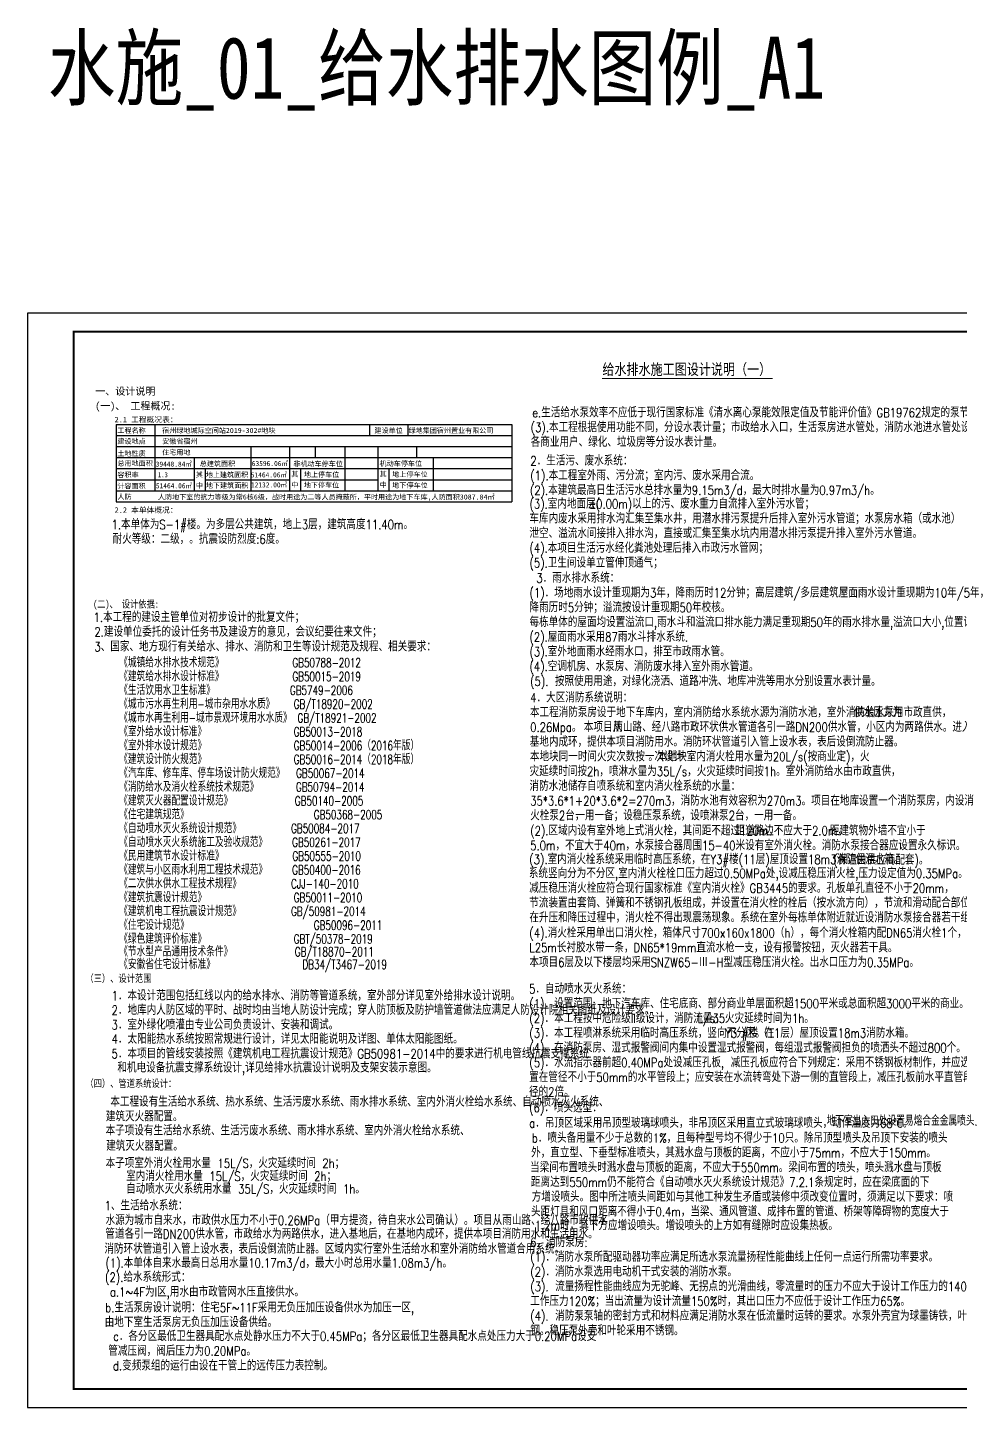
# Model space of a CAD drawing. Extents: x 1031190 to 1725648, y 733081 to 1571294.
# Drawn here: x 1099449 to 1150087, y 1357317 to 1432229 of the extents above; entities that cross this region are included whole.
import ezdxf

# ---------------------------------------------------------------- set-up
doc = ezdxf.new("R2010")
doc.units = 0
doc.header["$LTSCALE"] = 1000
doc.header["$MEASUREMENT"] = 0
for name, color, linetype in [('0s_水标注', 7, 'Continuous'), ('7', 7, 'Continuous'), ('PUB_TEXT', 4, 'Continuous'), ('图框', 140, 'Continuous'), ('导图字', 7, 'Continuous')]:
    doc.layers.add(name, color=color, linetype=linetype)
doc.styles.add('-黑体', font='simhei.ttf', dxfattribs={"width": 0.8})
doc.styles.add('CC', font='', dxfattribs={"height": 400})
doc.styles.add('HZ', font='TXT', dxfattribs={"bigfont": 'HZTXT'})
doc.styles.add('黑体', font='simhei.ttf')
doc.styles.get('CC').set_extended_font_data('SimSun')

# ---------------------------------------------------------------- blocks, each defined once
blk = doc.blocks.new('GDGDGRDGDRGDR')
at = {"layer": '图框'}
blk.add_lwpolyline([(148133, -148204), (190183, -148204), (190183, -118504), (148133, -118504)], close=True, dxfattribs=at)
at = {"layer": '图框', "const_width": 50}
blk.add_lwpolyline([(149383, -147704), (189683, -147704), (189683, -119004), (149383, -119004)], close=True, dxfattribs=at)

msp = doc.modelspace()

# ---------------------------------------------------------------- linework, layer by layer
at = {"layer": '0s_水标注', "const_width": 50}
msp.add_lwpolyline([(1130636.3, 1413179.1), (1139892.5, 1413179.1)], dxfattribs=at)
at = {"layer": '7'}
for p, q in [((1104256.5, 1410683.6), (1125740.5, 1410683.6)), ((1104256.5, 1410683.6), (1104256.5, 1406483.6)), ((1106356.5, 1410683.6), (1106356.5, 1407083.6)), ((1118014, 1410683.6), (1118014, 1410083.6)), ((1120095.1, 1410683.6), (1120095.1, 1410083.6)), ((1125740.5, 1410683.6), (1125740.5, 1406483.6)), ((1104256.5, 1410083.6), (1125740.5, 1410083.6)), ((1104256.5, 1409483.6), (1125740.5, 1409483.6)), ((1111564.5, 1409483.6), (1111564.5, 1407083.6)), ((1113664.2, 1409483.6), (1113664.2, 1407083.6)), ((1115064.2, 1409483.6), (1115064.2, 1408883.6)), ((1116664.2, 1409483.6), (1116664.2, 1407083.6)), ((1118464.2, 1409483.6), (1118464.2, 1407083.6)), ((1120567, 1409483.6), (1120567, 1408883.6)), ((1104256.5, 1408883.6), (1125740.5, 1408883.6)), ((1108484.3, 1408883.6), (1108484.3, 1407083.6)), ((1121464.2, 1408883.6), (1121464.2, 1407083.6)), ((1104256.5, 1408283.6), (1125740.5, 1408283.6)), ((1104256.5, 1407683.6), (1108484.3, 1407683.6)), ((1109084.3, 1408283.6), (1109084.3, 1407083.6)), ((1109084.3, 1407683.6), (1113664.2, 1407683.6)), ((1114264.2, 1408283.6), (1114264.2, 1407083.6)), ((1114264.2, 1407683.6), (1118464.2, 1407683.6)), ((1119064.2, 1408283.6), (1119064.2, 1407083.6)), ((1119064.2, 1407683.6), (1125740.5, 1407683.6)), ((1104256.5, 1407083.6), (1125740.5, 1407083.6)), ((1104256.5, 1406483.6), (1125740.5, 1406483.6))]:
    msp.add_line(p, q, dxfattribs=at)

# ---------------------------------------------------------------- block references
at = {"xscale": 2, "yscale": 2, "zscale": 2}
msp.add_blockref('GDGDGRDGDRGDR', (803182.9, 1653725.5), dxfattribs=at)

# ---------------------------------------------------------------- texts
at = {"layer": '0s_水标注'}
for s, height, style, width, p in [('给水排水施工图设计说明（一）', 600, '-黑体', 0.8, (1130649.9, 1413379.4)), ('  e.生活给水泵效率不应低于现行国家标准《清水离心泵能效限定值及节能评价值》GB19762规定的泵节能评价值', 500, 'HZ', 0.8, (1126137.4, 1411071.4)), ('(3).本工程根据使用功能不同，分设水表计量；市政给水入口，生活泵房进水管处，消防水池进水管处设水表计量。', 500, 'HZ', 0.8, (1126759, 1410271.4)), ('各商业用户、绿化、垃圾房等分设水表计量。', 500, 'HZ', 0.8, (1126761.5, 1409471.4)), ('2．生活污、废水系统：', 500, 'HZ', 0.8, (1126741.1, 1408457.4)), ('(1).本工程室外雨、污分流；室内污、废水采用合流。', 500, 'HZ', 0.8, (1126738.1, 1407657.4)), ('(3).室内地面层(', 500, 'HZ', 0.8, (1126692.2, 1406118.2)), ('±', 500, 'HZ', 0.8, (1129943.1, 1406118.2)), ('0.00m)以上的污、废水重力自流排入室外污水管；', 500, 'HZ', 0.8, (1130314.6, 1406118.2)), ('车库内废水采用排水沟汇集至集水井，用潜水排污泵提升后排入室外污水管道；水泵房水箱（或水池）', 500, 'HZ', 0.8, (1126689.4, 1405318.2)), ('泄空、溢流水间接排入排水沟，直接或汇集至集水坑内用潜水排污泵提升排入室外污水管道。', 500, 'HZ', 0.8, (1126689.4, 1404518.2)), ('(4).本项目生活污水经化粪池处理后排入市政污水管网；', 500, 'HZ', 0.8, (1126692.2, 1403718.2)), ('(5).卫生间设单立管伸顶通气；  ', 500, 'HZ', 0.8, (1126692.2, 1402918.2)), ('3．雨水排水系统：', 500, 'HZ', 0.8, (1127065.4, 1402091.9)), ('(1)．场地雨水设计重现期为3年，降雨历时12分钟；高层建筑/多层建筑屋面雨水设计重现期为10年/5年，', 500, 'HZ', 0.8, (1126692.2, 1401291.9)), ('(二)、 设计依据:', 400, '-黑体', 0.8, (1103011.4, 1400733.3)), ('降雨历时5分钟；溢流按设计重现期50年校核。', 500, 'HZ', 0.8, (1126692.2, 1400491.9)), ('1.本工程的建设主管单位对初步设计的批复文件；', 500, 'HZ', 0.8, (1103032.4, 1399963.8)), ('每栋单体的屋面均设置溢流口,雨水斗和溢流口排水能力满足重现期50年的雨水排水量,溢流口大小,位置详见建筑专业屋面平面图.', 500, 'HZ', 0.8, (1126692.2, 1399691.9)), ('2.建设单位委托的设计任务书及建设方的意见，会议纪要往来文件；', 500, 'HZ', 0.8, (1103075.2, 1399163.8)), ('(2).屋面雨水采用87雨水斗排水系统.', 500, 'HZ', 0.8, (1126692.2, 1398891.9)), ('3、国家、地方现行有关给水、排水、消防和卫生等设计规范及规程、相关要求：', 500, 'HZ', 0.8, (1103075.2, 1398363.8)), ('(3).室外地面雨水经雨水口，排至市政雨水管。', 500, 'HZ', 0.8, (1126692.2, 1398091.9)), ('(4).空调机房、水泵房、消防废水排入室外雨水管道。', 500, 'HZ', 0.8, (1126692.2, 1397291.9)), (' (5). 按照使用用途，对绿化浇洒、道路冲洗、地库冲洗等用水分别设置水表计量。', 500, 'HZ', 0.8, (1126370.4, 1396489.5)), ('L25m长衬胶水带一条，DN65*19mm直流水枪一支，设有报警按钮，灭火器若干具。', 500, 'HZ', 0.8, (1126689.4, 1382026.2)), ('本项目6层及以下楼层均采用SNZW65-Ⅲ-H型减压稳压消火栓。出水口压力为0.35MPa。', 500, 'HZ', 0.8, (1126689.4, 1381226.2)), ('（三）、设计范围', 400, '-黑体', 0.8, (1102588.1, 1380410)), ('    1．本设计范围包括红线以内的给水排水、消防等管道系统，室外部分详见室外给排水设计说明。', 500, 'HZ', 0.8, (1102456.9, 1379415.4)), ('    2．地库内人防区域的平时、战时均由当地人防设计完成；穿人防顶板及防护墙管道做法应满足人防设计院相关图纸及设计要求。 ', 500, 'HZ', 0.8, (1102456.9, 1378633.8)), ('    3．室外绿化喷灌由专业公司负责设计、安装和调试。', 500, 'HZ', 0.8, (1102456.9, 1377833.8)), ('    4．太阳能热水系统按照常规进行设计，详见太阳能说明及详图、单体太阳能图纸。', 500, 'HZ', 0.8, (1102456.9, 1377065.4)), ('    5．本项目的管线安装按照《建筑机电工程抗震设计规范》GB50981-2014中的要求进行机电管线抗震支撑系统', 500, 'HZ', 0.8, (1102456.9, 1376265.4)), ('和机电设备抗震支撑系统设计,详见给排水抗震设计说明及支架安装示意图。', 500, 'HZ', 0.8, (1104324.6, 1375504.5)), ('（四）、管道系统设计： ', 400, '-黑体', 0.8, (1102588.1, 1374709.6)), ('(6)．喷头选型：', 500, 'HZ', 0.8, (1126675.8, 1373338.3)), ('地下室出入口处设置易熔合金金属喷头.', 500, 'HZ', 0.7, (1142823, 1372620.7)), ('a．吊顶区域采用吊顶型玻璃球喷头，非吊顶区采用直立式玻璃球喷头，动作温度为68℃。', 500, 'HZ', 0.8, (1126678.4, 1372502.2)), ('水源为城市自来水，市政供水压力不小于0.26MPa（甲方提资，待自来水公司确认）。项目从雨山路、经八路市政供水', 499.995, 'HZ', 0.8, (1103678.3, 1367219.1)), ('管道各引一路DN200供水管，市政给水为两路供水，进入基地后，在基地内成环，提供本项目消防用水和生活用水。', 499.995, 'HZ', 0.8, (1103672.1, 1366477.9)), ('消防环状管道引入管上设水表，表后设倒流防止器。区域内实行室外生活给水和室外消防给水管道合用系统。', 499.995, 'HZ', 0.8, (1103618.8, 1365665.8)), ('(2).给水系统形式：', 500, 'HZ', 0.8, (1103655, 1364134.6)), ('   c．各分区最低卫生器具配水点处静水压力不大于0.45MPa；各分区最低卫生器具配水点处压力大于0.20MPa设支', 500, 'HZ', 0.8, (1102932.4, 1360927.1)), ('管减压阀，阀后压力为0.20MPa。', 500, 'HZ', 0.8, (1103831.8, 1360127.1)), ('   d.变频泵组的运行由设在干管上的远传压力表控制。', 500, 'HZ', 0.8, (1102924, 1359327.1))]:
    msp.add_text(s, height=height, dxfattribs=dict(at, style=style, width=width)).set_placement(p)
at = {"layer": '0s_水标注', "color": 1, "style": 'HZ', "width": 0.8}
for s, height, p in [('(2).本建筑最高日生活污水总排水量为9.15m3/d，最大时排水量为0.97m3/h。', 500, (1126715.5, 1406857.4)), ('1.本单体为S-1#楼。为多层公共建筑，地上3层，建筑高度11.40m。', 500, (1104007.2, 1404997.2)), ('耐火等级：二级，。抗震设防烈度:6度。', 500, (1104061.2, 1404207.2)), ('供水压力为', 499.99, (1144316.3, 1394796.5)), ('0.26Mpa。', 499.99, (1126732.2, 1393996.5)), ('本项目从', 499.99, (1129646.5, 1393996.5)), ('雨山路、经八路市政环状供水管道各引一路DN200供水管，小区内为两路供水。进入基地后在', 499.995, (1131246.5, 1393996.5)), ('基地内成环，提供本项目消防用水。消防环状管道引入管上设水表，表后设倒流防止器。', 499.995, (1126707.1, 1393196.5)), ('本地块同一时间火灾次数按一次设计', 499.995, (1126716.5, 1392396.6)), ('。本地块室内消火栓用水量为20L/s(按商业定)，火', 499.995, (1133149.3, 1392396.6)), ('灾延续时间按2h，喷淋水量为35L/s，火灾延续时间按1h。室外消防给水由市政直供，', 499.995, (1126697.6, 1391596.6)), ('消防水池储存自喷系统和室内消火栓系统的水量：', 499.995, (1126694.5, 1390796.6)), ('35*3.6*1+20*3.6*2=270m3，消防水池有效容积为270m3。项目在地库设置一个消防泵房，内设消', 499.995, (1126732.2, 1389996.6)), ('火栓泵2台，', 499.99, (1126732.2, 1389196.6)), ('一用一备；设稳压泵系统，设喷淋泵2台，一用一备。', 499.995, (1129186.2, 1389196.6)), ('(3).室内消火栓系统采用临时高压系统，在Y3#楼(11层)屋顶设置18m3消防保温水箱。', 499.995, (1126682.9, 1386818.4)), ('(保温由供应商配套)。 ', 499.995, (1143192.7, 1386784)), ('系统竖向分为不分区,室内消火栓栓口压力超过0.50MPa处,设减压稳压消火栓,压力设定值为0.35MPa。', 499.995, (1126658.1, 1386054.9)), ('减压稳压消火栓应符合现行国家标准《室内消火栓》GB3445的要求。孔板单孔直径不小于20mm，', 499.995, (1126681.7, 1385254.9)), ('节流装置由套筒、弹簧和不锈钢孔板组成，并设置在消火栓的栓后（按水流方向），节流和滑动配合部位应采用耐腐蚀材料，', 499.995, (1126682.1, 1384454.9)), ('在升压和降压过程中，消火栓不得出现震荡现象。系统在室外每栋单体附近就近设消防水泵接合器若干组，详见室外给水平面图。', 500, (1126690.8, 1383654.9)), ('(4).消火栓采用单出口消火栓，箱体尺寸700x160x1800（h），每个消火栓箱内配DN65消火栓1个，DN65，', 500, (1126689.4, 1382826.2)), ('(3)．本工程喷淋系统采用临时高压系统，竖向不分区。在', 500, (1126689, 1377388)), ('Y3', 500, (1137314.8, 1377388)), ('#楼（11层）屋顶设置18m3消防水箱。', 500, (1138225.5, 1377388)), ('本子项设有生活给水系统、生活污废水系统、雨水排水系统、室内外消火栓给水系统、', 499.995, (1103679.9, 1372089.2)), ('本子项室外消火栓用水量 15L/S，火灾延续时间 2h；', 499.995, (1103679.9, 1370319.3)), ('室内消火栓用水量 15L/S，火灾延续时间 2h；', 499.995, (1104800.2, 1369615.8)), ('自动喷水灭火系统用水量 35L/S，火灾延续时间 1h。', 499.995, (1104800.2, 1368925.4)), ('(1).本单体自来水最高日总用水量10.17m3/d，最大小时总用水量1.08m3/h。', 499.995, (1103673.7, 1364904.2)), ('   a.1~4F为I区,用水由市政管网水压直接供水。', 499.995, (1102757.6, 1363334.6)), ('b.生活泵房设计说明：住宅5F~11F采用无负压加压设备供水为加压一区,', 499.995, (1103663.1, 1362482.4)), ('由地下室生活泵房无负压加压设备供给。', 499.995, (1103635.5, 1361682.4))]:
    msp.add_text(s, height=height, dxfattribs=at).set_placement(p)
at = {"layer": '0s_水标注', "color": 0, "style": 'HZ', "width": 0.8}
for s, height, p in [('4．大区消防系统说明：', 499.995, (1126732.2, 1395596.5)), ('本工程消防泵房设于地下车库内，室内消防给水系统水源为消防水池，室外消防给水采用市政直供，', 499.995, (1126716.5, 1394796.5)), ('(2).区域内设有室外地上式消火栓，其间距不超过120m，', 499.995, (1126732.2, 1388371.9)), ('距道路边不应大于2.0m，', 499.995, (1137875, 1388371.9)), ('距建筑物外墙不宜小于', 499.99, (1142998.8, 1388371.9)), ('5.0m，不宜大于40m，水泵接合器周围15-40米设有室外消火栓。消防水泵接合器应设置永久标识。', 499.995, (1126732.2, 1387571.9))]:
    msp.add_text(s, height=height, dxfattribs=at).set_placement(p)
at = {"layer": '0s_水标注', "color": 7, "style": 'HZ', "width": 0.8}
for s, height, p in [('5．自动喷水灭火系统：', 500, (1126671.9, 1379788)), ('(1)．设置范围: 地下汽车库、住宅底商、部分商业单层面积超1500平米或总面积超3000平米的商业。', 500, (1126689, 1378988)), ('(2)．本工程按中危险级II级设计，消防流量35', 500, (1126689, 1378188)), ('L/s，火灾延续时间为1h。', 500, (1135823.6, 1378188)), ('(4)．在消防泵房、湿式报警阀间内集中设置湿式报警阀，每组湿式报警阀担负的喷洒头不超过800个。', 500, (1126689, 1376588)), ('(5)．水流指示器前超0.40MPa处设减压孔板, 减压孔板应符合下列规定：采用不锈钢板材制作，并应选用耐腐蚀垫圈；应设', 500, (1126689, 1375788)), ('置在管径不小于50mm的水平管段上；应安装在水流转弯处下游一侧的直管段上，减压孔板前水平直管段长度不应小于该管段管', 500, (1126680.6, 1374988)), ('径的2倍。', 500, (1126670.4, 1374188)), ('   本工程设有生活给水系统、热水系统、生活污废水系统、雨水排水系统、室内外消火栓给水系统、自动喷水灭火系统、', 499.995, (1102776.8, 1373651.8)), ('建筑灭火器配置。', 499.99, (1103697.9, 1372851.8)), ('建筑灭火器配置。', 499.99, (1103715.5, 1371254.8)), ('b．喷头备用量不少于总数的1%%%，且每种型号均不得少于10只。除吊顶型喷头及吊顶下安装的喷头', 500, (1126823, 1371690.7)), ('外，直立型、下垂型标准喷头，其溅水盘与顶板的距离，不应小于75mm，不应大于150mm。', 500, (1126783.6, 1370890.7)), ('当梁间布置喷头时溅水盘与顶板的距离，不应大于550mm。梁间布置的喷头，喷头溅水盘与顶板', 500, (1126728.5, 1370090.7)), ('距离达到550mm仍不能符合《自动喷水灭火系统设计规范》7.2.1条规定时，应在梁底面的下', 500, (1126775.8, 1369290.7)), ('方增设喷头。图中所注喷头间距如与其他工种发生矛盾或装修中须改变位置时，须满足以下要求：喷', 500, (1126815.1, 1368490.7)), ('1、生活给水系统：', 499.99, (1103628, 1368019)), ('头距灯具和风口距离不得小于0.4m，当梁、通风管道、成排布置的管道、桥架等障碍物的宽度大于', 500, (1126775.8, 1367690.7)), ('1.2m时，其下方应增设喷头。增设喷头的上方如有缝隙时应设集热板。', 500, (1126985.4, 1366943)), ('6．消防泵房:', 500, (1126734.1, 1366029.5)), ('(1)．消防水泵所配驱动器功率应满足所选水泵流量扬程性能曲线上任何一点运行所需功率要求。', 500, (1126737, 1365229.5)), ('(2)．消防水泵选用电动机干式安装的消防水泵。', 500, (1126737, 1364429.5)), ('(3). 流量扬程性能曲线应为无驼峰、无拐点的光滑曲线，零流量时的压力不应大于设计工作压力的140%%%，且宜大于设计', 500, (1126737, 1363629.5)), ('工作压力120%%%；当出流量为设计流量150%%%时，其出口压力不应低于设计工作压力65%%%。', 500, (1126736.1, 1362829.5)), ('(4). 消防泵泵轴的密封方式和材料应满足消防水泵在低流量时运转的要求。水泵外壳宜为球墨铸铁，叶轮宜为青铜或不锈', 500, (1126737, 1362029.5)), ('钢。稳压泵外壳和叶轮采用不锈钢。', 500, (1126739.2, 1361229.5))]:
    msp.add_text(s, height=height, dxfattribs=at).set_placement(p)
at = {"layer": '0s_水标注', "insert": (1103118.1, 1412690.3), "char_height": 399.913, "width": 21570.464, "attachment_point": 1, "line_spacing_factor": 1.200263, "style": 'HZ'}
msp.add_mtext('{\\fSimHei|b0|i0|c134|p2;一、设计说明\\P(一)、 工程概况:}', dxfattribs=at)
at = {"layer": '7', "style": 'CC'}
for s, height, p in [('2.1 工程概况表：', 300, (1104170.3, 1410796.2)), ('建设地点', 274.29, (1104324.5, 1409634.9)), ('工程名称', 274.29, (1104324.5, 1410220.1)), ('宿州绿地城际空间站2019-302#地块', 274.286, (1106756.2, 1410220.1)), ('安徽省宿州', 274.29, (1106756.2, 1409634.9)), ('建设单位', 274.29, (1118279.2, 1410220.1)), ('土地性质', 274.29, (1104324.5, 1408970.1)), ('住宅用地', 274.29, (1106756.2, 1409034.9)), ('总用地面积', 274.29, (1104324.5, 1408440)), ('总建筑面积', 274.29, (1108796.4, 1408416.8)), ('非机动车停车位', 274.29, (1113874.3, 1408408.6)), ('机动车停车位', 274.29, (1118555.6, 1408424.8)), ('容积率', 274.29, (1104324.5, 1407815.9)), ('其', 274.3, (1108585.3, 1407826.1)), ('地上建筑面积', 274.29, (1109122.5, 1407815.9)), ('其', 274.3, (1113765.3, 1407846.5)), ('中', 274.3, (1113765.3, 1407275.5)), ('地上停车位', 274.29, (1114446.4, 1407826.2)), ('其', 274.3, (1118565.3, 1407850.5)), ('地上停车位', 274.29, (1119246.4, 1407836.5)), ('人防', 274.29, (1104324.5, 1406621.5)), ('计容面积', 274.29, (1104324.5, 1407203.9)), ('中', 274.3, (1108585.3, 1407234.6)), ('地下建筑面积', 274.29, (1109126.4, 1407234.6)), ('地下停车位', 274.29, (1114446.4, 1407255)), ('中', 274.3, (1118565.3, 1407265.2)), ('地下停车位', 274.29, (1119246.4, 1407244.8)), ('2.2 本单体概况：', 300, (1104170.3, 1405886.4))]:
    msp.add_text(s, height=height, dxfattribs=at).set_placement(p)
at = {"layer": '7', "color": 0, "style": 'CC'}
msp.add_text('绿地集团宿州置业有限公司 ', height=274.286, dxfattribs=at).set_placement((1120130.3, 1410220.1))
at = {"layer": '7', "color": 1, "style": 'CC'}
for s, width, p in [('39448.84㎡', 0.9, (1106402.9, 1408393.6)), ('63596.06㎡', 0.9, (1111618.9, 1408424.8)), ('1.3', 0.8, (1106524.4, 1407815.9)), ('51464.06㎡', 0.9, (1111564.5, 1407807.3)), ('12132.00㎡', 0.9, (1111572.8, 1407265.2)), ('51464.06㎡', 0.9, (1106410.8, 1407214.1))]:
    msp.add_text(s, height=274.29, dxfattribs=dict(at, width=width)).set_placement(p)
msp.add_text('人防地下室的抗力等级为常6核6级，战时用途为二等人员掩蔽所，平时用途为地下车库,人防面积3087.84㎡', height=274.286, dxfattribs=at).set_placement((1106524.4, 1406607.4))
at = {"layer": 'PUB_TEXT', "style": 'HZ', "width": 0.7}
for s, p in [('   《城镇给水排水技术规范》           GB50788-2012', (1103403.8, 1397498)), ('   《建筑给水排水设计标准》           GB50015-2019', (1103403.8, 1396748)), ('   《生活饮用水卫生标准》            GB5749-2006', (1103403.8, 1395998)), ('   《城市污水再生利用-城市杂用水水质》   GB/T18920-2002', (1103403.8, 1395248)), ('   《城市水再生利用-城市景观环境用水水质》 GB/T18921-2002', (1103403.8, 1394498)), ('   《室外给水设计标准》              GB50013-2018', (1103403.8, 1393748)), ('   《室外排水设计规范》              GB50014-2006（2016年版）', (1103403.8, 1392998)), ('   《建筑设计防火规范》              GB50016-2014（2018年版）', (1103403.8, 1392248)), ('   《汽车库、修车库、停车场设计防火规范》  GB50067-2014', (1103403.8, 1391498)), ('   《消防给水及消火栓系统技术规范》      GB50794-2014', (1103403.8, 1390748)), ('   《建筑灭火器配置设计规范》          GB50140-2005', (1103403.8, 1389998)), ('   《住宅建筑规范》                    GB50368-2005', (1103403.8, 1389248)), ('   《自动喷水灭火系统设计规范》        GB50084-2017', (1103403.8, 1388498)), ('   《自动喷水灭火系统施工及验收规范》    GB50261-2017', (1103403.8, 1387748)), ('   《民用建筑节水设计标准》           GB50555-2010', (1103403.8, 1386998)), ('   《建筑与小区雨水利用工程技术规范》    GB50400-2016', (1103403.8, 1386248)), ('   《二次供水供水工程技术规程》        CJJ-140-2010', (1103403.8, 1385498)), ('   《建筑抗震设计规范》              GB50011-2010', (1103403.8, 1384748)), ('   《建筑机电工程抗震设计规范》        GB/50981-2014', (1103403.8, 1383998)), ('   《住宅设计规范》                    GB50096-2011', (1103403.8, 1383248)), ('   《节水型产品通用技术条件》          GB/T18870-2011', (1103403.8, 1381803.7)), ('   《安徽省住宅设计标准》              DB34/T3467-2019', (1103403.8, 1381113.7))]:
    msp.add_text(s, height=500, dxfattribs=at).set_placement(p)
at = {"layer": 'PUB_TEXT', "color": 1, "style": 'HZ', "width": 0.7}
msp.add_text('   《绿色建筑评价标准》              GBT/50378-2019', height=500, dxfattribs=at).set_placement((1103403.8, 1382498))
at = {"layer": '导图字', "color": 1, "style": '黑体', "width": 0.8}
msp.add_text('水施_01_给水排水图例_A1', height=3364.726, dxfattribs=at).set_placement((1100549.5, 1428368.7))

doc.saveas('drawing.dxf')
